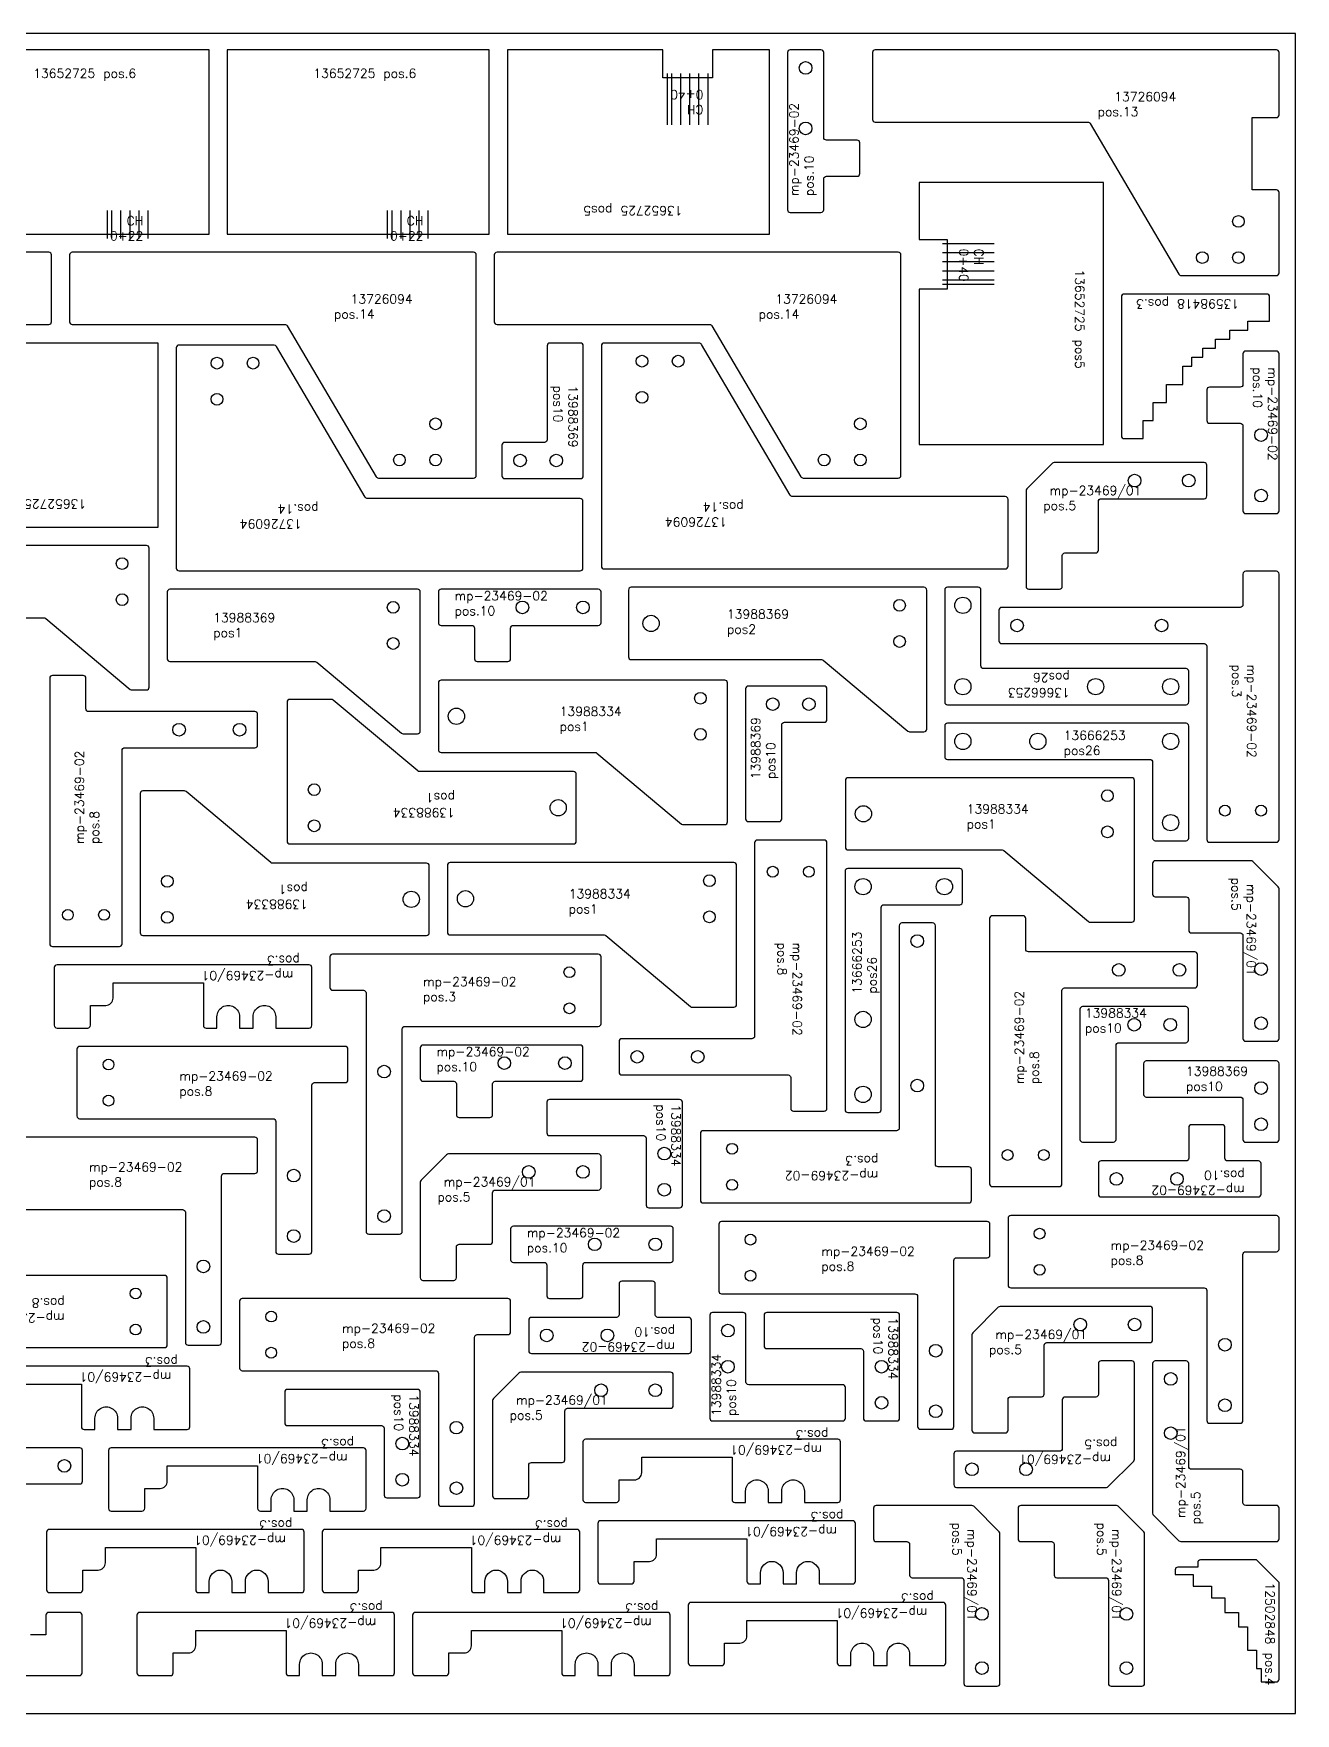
# Model space of a CAD drawing. Header units: millimetres. Extents: x 0 to 2400, y -105 to 1860.
# Drawn here: x 1004 to 2400, y 0 to 1860 of the extents above; entities that cross this region are included whole.
import ezdxf

# ---------------------------------------------------------------- set-up
doc = ezdxf.new("R2010")
doc.units = ezdxf.units.MM
for name, color, linetype in [('12502848', 7, 'Continuous'), ('13598418', 7, 'Continuous'), ('13666253v0', 7, 'Continuous'), ('13726094v0', 7, 'Continuous'), ('13988334v0', 7, 'Continuous'), ('13988369v0', 7, 'Continuous'), ('Chanfro', 7, 'Continuous'), ('MP-23469-01', 7, 'Continuous'), ('MP-23469-02', 7, 'Continuous'), ('sheet', 24, 'Continuous'), ('Texto', 7, 'Continuous')]:
    doc.layers.add(name, color=color, linetype=linetype)
doc.styles.get("Standard").update_dxf_attribs({"font": 'txt.shx'})

msp = doc.modelspace()

# ---------------------------------------------------------------- linework, layer by layer
at = {"color": 7}
for points in [[(1198, 1638), (1198, 1842), (908, 1842), (908, 1638)], [(1508, 1638), (1508, 1842), (1218, 1842), (1218, 1638)], [(1528, 1638), (1818, 1638), (1818, 1842), (1755, 1842), (1755, 1811), (1700, 1811), (1700, 1842), (1528, 1842)], [(2187.5, 1405.1), (2187.5, 1695.1), (1983.5, 1695.1), (1983.5, 1632.1), (2014.5, 1632.1), (2014.5, 1577.1), (1983.5, 1577.1), (1983.5, 1405.1)], [(1141.6, 1313.3), (1141.6, 1517.3), (969.6, 1517.3), (969.6, 1486.3), (914.6, 1486.3), (914.6, 1517.3), (851.6, 1517.3), (851.6, 1313.3)]]:
    msp.add_lwpolyline(points, close=True, dxfattribs=at)
for centre in [(1582, 1387.3), (1821.6, 1117.5), (2362, 692.4)]:
    msp.add_circle(centre, 7, dxfattribs=at)
at = {"layer": '12502848', "color": 7}
msp.add_lwpolyline([(2292, 161.9), (2270, 161.9, 0.414214), (2267, 158.9), (2267, 153.9), (2287, 153.9), (2287, 140.9), (2307, 140.9), (2307, 127.9), (2322, 127.9), (2322, 111.9), (2337, 111.9), (2337, 95.9), (2347, 95.9), (2347, 69.9), (2357, 69.9), (2357, 49.9), (2362, 49.9), (2362, 34.9), (2379, 34.9, 0.414214), (2382, 37.9), (2382, 144.9), (2357, 169.9), (2295, 169.9, 0.414214), (2292, 166.9)], format="xyb", close=True, dxfattribs=at)
at = {"layer": '13598418', "color": 7}
msp.add_lwpolyline([(2371.5, 1568.6, 0.414214), (2368.5, 1571.6), (2210.5, 1571.6, 0.414214), (2207.5, 1568.6), (2207.5, 1414.6, 0.414214), (2210.5, 1411.6), (2231.5, 1411.6), (2231.5, 1431.6), (2242.5, 1431.6), (2242.5, 1451.6), (2257.5, 1451.6), (2257.5, 1471.6), (2275.5, 1471.6), (2275.5, 1491.6), (2285.5, 1491.6), (2285.5, 1501.6), (2297.5, 1501.6), (2297.5, 1511.6), (2311.5, 1511.6), (2311.5, 1521.6), (2327.5, 1521.6), (2327.5, 1531.6), (2347.5, 1531.6), (2347.5, 1541.6), (2371.5, 1541.6)], format="xyb", close=True, dxfattribs=at)
at = {"layer": '13666253v0', "color": 7}
for points in [[(2055, 1156.9, -0.414214), (2052, 1159.9), (2052, 1243.9, 0.414214), (2049, 1246.9), (2015, 1246.9, 0.414214), (2012, 1243.9), (2012, 1119.9, 0.414214), (2015, 1116.9), (2279, 1116.9, 0.414214), (2282, 1119.9), (2282, 1153.9, 0.414214), (2279, 1156.9)], [(2239, 1056.3, -0.414214), (2242, 1053.3), (2242, 969.3, 0.414214), (2245, 966.3), (2279, 966.3, 0.414214), (2282, 969.3), (2282, 1093.3, 0.414214), (2279, 1096.3), (2015, 1096.3, 0.414214), (2012, 1093.3), (2012, 1059.3, 0.414214), (2015, 1056.3)], [(1941.6, 892.4, -0.414214), (1944.6, 895.4), (2028.6, 895.4, 0.414214), (2031.6, 898.4), (2031.6, 932.4, 0.414214), (2028.6, 935.4), (1904.6, 935.4, 0.414214), (1901.6, 932.4), (1901.6, 668.4, 0.414214), (1904.6, 665.4), (1938.6, 665.4, 0.414214), (1941.6, 668.4)]]:
    msp.add_lwpolyline(points, format="xyb", close=True, dxfattribs=at)
for centre in [(2032, 1226.9), (2032, 1136.9), (2179, 1136.9), (2262, 1136.9), (2032, 1076.3), (2115, 1076.3), (2262, 1076.3), (2262, 986.3), (1921.6, 915.4), (2011.6, 915.4), (1921.6, 768.4), (1921.6, 685.4)]:
    msp.add_circle(centre, 9, dxfattribs=at)
at = {"layer": '13726094v0', "color": 7}
for points in [[(2170.3, 1762, -0.265773), (2172.9, 1760.5), (2271.1, 1593.5, 0.265773), (2273.7, 1592), (2379, 1592, 0.414214), (2382, 1595), (2382, 1684, 0.414214), (2379, 1687), (2352, 1687), (2352, 1767), (2379, 1767, 0.414214), (2382, 1770), (2382, 1839, 0.414214), (2379, 1842), (1935, 1842, 0.414214), (1932, 1839), (1932, 1765, 0.414214), (1935, 1762)], [(118, 1370.9, 0.414214), (121, 1367.9), (429.4, 1367.9, 0.215186), (431.7, 1368.9), (579.9, 1536.9, -0.215186), (582.1, 1537.9), (1020.5, 1537.9, 0.414214), (1023.5, 1540.9), (1023.5, 1614.9, 0.414214), (1020.5, 1617.9), (519.4, 1617.9, 0.215186), (517.1, 1616.9), (368.9, 1448.9, -0.215186), (366.6, 1447.9), (121, 1447.9, 0.414214), (118, 1444.9)], [(1281.8, 1537.9, -0.265773), (1284.4, 1536.4), (1382.6, 1369.4, 0.265773), (1385.2, 1367.9), (1490.5, 1367.9, 0.414214), (1493.5, 1370.9), (1493.5, 1614.9, 0.414214), (1490.5, 1617.9), (1046.5, 1617.9, 0.414214), (1043.5, 1614.9), (1043.5, 1540.9, 0.414214), (1046.5, 1537.9)], [(1751.8, 1537.9, -0.265773), (1754.4, 1536.4), (1852.6, 1369.4, 0.265773), (1855.2, 1367.9), (1960.5, 1367.9, 0.414214), (1963.5, 1370.9), (1963.5, 1614.9, 0.414214), (1960.5, 1617.9), (1516.5, 1617.9, 0.414214), (1513.5, 1614.9), (1513.5, 1540.9, 0.414214), (1516.5, 1537.9)], [(1373.3, 1345.1, -0.265773), (1370.7, 1346.6), (1272.4, 1513.6, 0.265773), (1269.9, 1515.1), (1164.6, 1515.1, 0.414214), (1161.6, 1512.1), (1161.6, 1268.1, 0.414214), (1164.6, 1265.1), (1608.6, 1265.1, 0.414214), (1611.6, 1268.1), (1611.6, 1342.1, 0.414214), (1608.6, 1345.1)], [(1843.7, 1347.3, -0.265773), (1841.1, 1348.8), (1742.9, 1515.8, 0.265773), (1740.3, 1517.3), (1635, 1517.3, 0.414214), (1632, 1514.3), (1632, 1270.3, 0.414214), (1635, 1267.3), (2079, 1267.3, 0.414214), (2082, 1270.3), (2082, 1344.3, 0.414214), (2079, 1347.3)]]:
    msp.add_lwpolyline(points, format="xyb", close=True, dxfattribs=at)
for centre in [(2337, 1652), (2297, 1612), (2337, 1612), (1206.6, 1495.1), (1246.6, 1495.1), (1677, 1497.3), (1717, 1497.3), (1206.6, 1455.1), (1677, 1457.3), (1448.5, 1427.9), (1918.5, 1427.9), (1408.5, 1387.9), (1448.5, 1387.9), (1878.5, 1387.9), (1918.5, 1387.9)]:
    msp.add_circle(centre, 6.5, dxfattribs=at)
at = {"layer": '13988334v0', "color": 7}
for points in [[(1625.1, 1064.1, -0.176327), (1627.1, 1063.4), (1720.7, 984.8, 0.176327), (1722.7, 984.1), (1768.6, 984.1, 0.414214), (1771.6, 987.1), (1771.6, 1141.1, 0.414214), (1768.6, 1144.1), (1454.6, 1144.1, 0.414214), (1451.6, 1141.1), (1451.6, 1067.1, 0.414214), (1454.6, 1064.1)], [(1430.7, 1042.8, -0.176327), (1428.7, 1043.5), (1335.1, 1122.1, 0.176327), (1333.1, 1122.8), (1287.2, 1122.8, 0.414214), (1284.2, 1119.8), (1284.2, 965.8, 0.414214), (1287.2, 962.8), (1601.2, 962.8, 0.414214), (1604.2, 965.8), (1604.2, 1039.8, 0.414214), (1601.2, 1042.8)], [(2075.6, 956.1, -0.176327), (2077.5, 955.4), (2171.2, 876.8, 0.176327), (2173.1, 876.1), (2219, 876.1, 0.414214), (2222, 879.1), (2222, 1033.1, 0.414214), (2219, 1036.1), (1905, 1036.1, 0.414214), (1902, 1033.1), (1902, 959.1, 0.414214), (1905, 956.1)], [(1268, 941.4, -0.176327), (1266.1, 942.1), (1172.4, 1020.7, 0.176327), (1170.5, 1021.4), (1124.6, 1021.4, 0.414214), (1121.6, 1018.4), (1121.6, 864.4, 0.414214), (1124.6, 861.4), (1438.6, 861.4, 0.414214), (1441.6, 864.4), (1441.6, 938.4, 0.414214), (1438.6, 941.4)], [(1635.1, 862, -0.176327), (1637.1, 861.3), (1730.7, 782.7, 0.176327), (1732.7, 782), (1778.6, 782, 0.414214), (1781.6, 785), (1781.6, 939, 0.414214), (1778.6, 942), (1464.6, 942, 0.414214), (1461.6, 939), (1461.6, 865, 0.414214), (1464.6, 862)], [(2161.6, 779.6), (2161.6, 635.6, 0.414214), (2164.6, 632.6), (2198.6, 632.6, 0.414214), (2201.6, 635.6), (2201.6, 739.6, -0.414214), (2204.6, 742.6), (2278.6, 742.6, 0.414214), (2281.6, 745.6), (2281.6, 779.6, 0.414214), (2278.6, 782.6), (2164.6, 782.6, 0.414214)], [(1718.6, 679.8), (1574.6, 679.8, 0.414214), (1571.6, 676.8), (1571.6, 642.8, 0.414214), (1574.6, 639.8), (1678.6, 639.8, -0.414214), (1681.6, 636.8), (1681.6, 562.8, 0.414214), (1684.6, 559.8), (1718.6, 559.8, 0.414214), (1721.6, 562.8), (1721.6, 676.8, 0.414214)], [(1755, 323.9), (1899, 323.9, 0.414214), (1902, 326.9), (1902, 360.9, 0.414214), (1899, 363.9), (1795, 363.9, -0.414214), (1792, 366.9), (1792, 440.9, 0.414214), (1789, 443.9), (1755, 443.9, 0.414214), (1752, 440.9), (1752, 326.9, 0.414214)], [(1959, 443.9), (1815, 443.9, 0.414214), (1812, 440.9), (1812, 406.9, 0.414214), (1815, 403.9), (1919, 403.9, -0.414214), (1922, 400.9), (1922, 326.9, 0.414214), (1925, 323.9), (1959, 323.9, 0.414214), (1962, 326.9), (1962, 440.9, 0.414214)], [(1428.6, 358.7), (1284.6, 358.7, 0.414214), (1281.6, 355.7), (1281.6, 321.7, 0.414214), (1284.6, 318.7), (1388.6, 318.7, -0.414214), (1391.6, 315.7), (1391.6, 241.7, 0.414214), (1394.6, 238.7), (1428.6, 238.7, 0.414214), (1431.6, 241.7), (1431.6, 355.7, 0.414214)]]:
    msp.add_lwpolyline(points, format="xyb", close=True, dxfattribs=at)
for centre, radius in [((1741.6, 1124.1), 6.5), ((1471.6, 1104.1), 9), ((1741.6, 1084.1), 6.5), ((1314.2, 1022.8), 6.5), ((1584.2, 1002.8), 9), ((1922, 996.1), 9), ((2192, 1016.1), 6.5), ((1314.2, 982.8), 6.5), ((2192, 976.1), 6.5), ((1151.6, 921.4), 6.5), ((1751.6, 922), 6.5), ((1421.6, 901.4), 9), ((1481.6, 902), 9), ((1151.6, 881.4), 6.5), ((1751.6, 882), 6.5), ((2221.6, 762.6), 7), ((2261.6, 762.6), 7), ((1701.6, 619.8), 7), ((1701.6, 579.8), 7), ((1772, 423.9), 7), ((1772, 383.9), 7), ((1942, 383.9), 7), ((1942, 343.9), 7), ((1411.6, 298.7), 7), ((1411.6, 258.7), 7)]:
    msp.add_circle(centre, radius, dxfattribs=at)
at = {"layer": '13988369v0', "color": 7}
for points in [[(1572, 1514.3), (1572, 1410.3, -0.414214), (1569, 1407.3), (1525, 1407.3, 0.414214), (1522, 1404.3), (1522, 1370.3, 0.414214), (1525, 1367.3), (1609, 1367.3, 0.414214), (1612, 1370.3), (1612, 1514.3, 0.414214), (1609, 1517.3), (1575, 1517.3, 0.414214)], [(1131.6, 1290.2, 0.414214), (1128.6, 1293.2), (854.6, 1293.2, 0.414214), (851.6, 1290.2), (851.6, 1216.2, 0.414214), (854.6, 1213.2), (1015.1, 1213.2, -0.176327), (1017.1, 1212.5), (1110.7, 1133.9, 0.176327), (1112.7, 1133.2), (1128.6, 1133.2, 0.414214), (1131.6, 1136.2)], [(1875.6, 1166.9, -0.176327), (1877.5, 1166.2), (1971.2, 1087.6, 0.176327), (1973.1, 1086.9), (1989, 1086.9, 0.414214), (1992, 1089.9), (1992, 1243.9, 0.414214), (1989, 1246.9), (1665, 1246.9, 0.414214), (1662, 1243.9), (1662, 1169.9, 0.414214), (1665, 1166.9)], [(1431.6, 1241.7, 0.414214), (1428.6, 1244.7), (1154.6, 1244.7, 0.414214), (1151.6, 1241.7), (1151.6, 1167.7, 0.414214), (1154.6, 1164.7), (1315.1, 1164.7, -0.176327), (1317.1, 1164), (1410.7, 1085.4, 0.176327), (1412.7, 1084.7), (1428.6, 1084.7, 0.414214), (1431.6, 1087.7)], [(1831.6, 990.5), (1831.6, 1094.5, -0.414214), (1834.6, 1097.5), (1878.6, 1097.5, 0.414214), (1881.6, 1100.5), (1881.6, 1134.5, 0.414214), (1878.6, 1137.5), (1794.6, 1137.5, 0.414214), (1791.6, 1134.5), (1791.6, 990.5, 0.414214), (1794.6, 987.5), (1828.6, 987.5, 0.414214)], [(2235, 682.4), (2339, 682.4, -0.414214), (2342, 679.4), (2342, 635.4, 0.414214), (2345, 632.4), (2379, 632.4, 0.414214), (2382, 635.4), (2382, 719.4, 0.414214), (2379, 722.4), (2235, 722.4, 0.414214), (2232, 719.4), (2232, 685.4, 0.414214)]]:
    msp.add_lwpolyline(points, format="xyb", close=True, dxfattribs=at)
for centre, radius in [((1542, 1387.3), 7), ((1101.6, 1273.2), 6.5), ((1101.6, 1233.2), 6.5), ((1401.6, 1224.7), 6.5), ((1962, 1226.9), 6.5), ((1687, 1206.9), 9), ((1401.6, 1184.7), 6.5), ((1962, 1186.9), 6.5), ((1861.6, 1117.5), 7), ((2362, 652.4), 7)]:
    msp.add_circle(centre, radius, dxfattribs=at)
at = {"layer": 'Chanfro', "color": 7}
for p, q in [((1705, 1759), (1705, 1816)), ((1710, 1759), (1710, 1816)), ((1720, 1759), (1720, 1816)), ((1730, 1759), (1730, 1816)), ((1740, 1759), (1740, 1816)), ((1750, 1759), (1750, 1816)), ((1085, 1664), (1085, 1633)), ((1090, 1664), (1090, 1633)), ((1100, 1664), (1100, 1633)), ((1110, 1664), (1110, 1633)), ((1120, 1664), (1120, 1633)), ((1130, 1664), (1130, 1633)), ((1395, 1664), (1395, 1633)), ((1400, 1664), (1400, 1633)), ((1410, 1664), (1410, 1633)), ((1420, 1664), (1420, 1633)), ((1430, 1664), (1430, 1633)), ((1440, 1664), (1440, 1633)), ((2066.5, 1627.1), (2009.5, 1627.1)), ((2066.5, 1617.1), (2009.5, 1617.1)), ((2066.5, 1607.1), (2009.5, 1607.1)), ((2066.5, 1597.1), (2009.5, 1597.1)), ((2066.5, 1587.1), (2009.5, 1587.1)), ((2066.5, 1582.1), (2009.5, 1582.1))]:
    msp.add_line(p, q, dxfattribs=at)
at = {"layer": 'MP-23469-01', "color": 7}
for points in [[(2182, 1342, -0.414214), (2185, 1345), (2299, 1345, 0.414214), (2302, 1348), (2302, 1382, 0.414214), (2299, 1385), (2133.2, 1385, 0.198912), (2131.1, 1384.2), (2102.9, 1355.9, 0.198912), (2102, 1353.8), (2102, 1248, 0.414214), (2105, 1245), (2139, 1245, 0.414214), (2142, 1248), (2142, 1282, -0.414214), (2145, 1285), (2179, 1285, 0.414214), (2182, 1288)], [(2339, 864.2, -0.414214), (2342, 861.2), (2342, 747.2, 0.414214), (2345, 744.2), (2379, 744.2, 0.414214), (2382, 747.2), (2382, 913, 0.198912), (2381.1, 915.1), (2352.9, 943.4, 0.198912), (2350.8, 944.2), (2245, 944.2, 0.414214), (2242, 941.2), (2242, 907.2, 0.414214), (2245, 904.2), (2279, 904.2, -0.414214), (2282, 901.2), (2282, 867.2, 0.414214), (2285, 864.2)], [(1091.6, 808.9), (1191.6, 808.9), (1191.6, 761.9, 0.414214), (1194.6, 758.9), (1206.6, 758.9), (1206.6, 771.4, -1.000025), (1231.6, 771.4), (1231.6, 758.9), (1246.6, 758.9), (1246.6, 771.4, -1.000025), (1271.6, 771.4), (1271.6, 758.9), (1308.6, 758.9, 0.414214), (1311.6, 761.9), (1311.6, 825.9, 0.414214), (1308.6, 828.9), (1029.6, 828.9, 0.414214), (1026.6, 825.9), (1026.6, 761.9, 0.414214), (1029.6, 758.9), (1063.6, 758.9, 0.414214), (1066.6, 761.9), (1066.6, 783.9), (1083.6, 783.9, 0.414214), (1091.6, 791.9)], [(1511.6, 576.5, -0.414214), (1514.6, 579.5), (1628.6, 579.5, 0.414214), (1631.6, 582.5), (1631.6, 616.5, 0.414214), (1628.6, 619.5), (1462.8, 619.5, 0.198912), (1460.7, 618.6), (1432.5, 590.4, 0.198912), (1431.6, 588.3), (1431.6, 482.5, 0.414214), (1434.6, 479.5), (1468.6, 479.5, 0.414214), (1471.6, 482.5), (1471.6, 516.5, -0.414214), (1474.6, 519.5), (1508.6, 519.5, 0.414214), (1511.6, 522.5)], [(2122, 407.6, -0.414214), (2125, 410.6), (2239, 410.6, 0.414214), (2242, 413.6), (2242, 447.6, 0.414214), (2239, 450.6), (2073.2, 450.6, 0.198912), (2071.1, 449.7), (2042.9, 421.4, 0.198912), (2042, 419.3), (2042, 313.6, 0.414214), (2045, 310.6), (2079, 310.6, 0.414214), (2082, 313.6), (2082, 347.6, -0.414214), (2085, 350.6), (2119, 350.6, 0.414214), (2122, 353.6)], [(1591.6, 334.8, -0.414214), (1594.6, 337.8), (1708.6, 337.8, 0.414214), (1711.6, 340.8), (1711.6, 374.8, 0.414214), (1708.6, 377.8), (1542.8, 377.8, 0.198912), (1540.7, 376.9), (1512.5, 348.7, 0.198912), (1511.6, 346.6), (1511.6, 240.8, 0.414214), (1514.6, 237.8), (1548.6, 237.8, 0.414214), (1551.6, 240.8), (1551.6, 274.8, -0.414214), (1554.6, 277.8), (1588.6, 277.8, 0.414214), (1591.6, 280.8)], [(2142, 293.3, -0.414214), (2139, 290.3), (2025, 290.3, 0.414214), (2022, 287.3), (2022, 253.3, 0.414214), (2025, 250.3), (2190.8, 250.3, 0.198912), (2192.9, 251.2), (2221.1, 279.4, 0.198912), (2222, 281.6), (2222, 387.3, 0.414214), (2219, 390.3), (2185, 390.3, 0.414214), (2182, 387.3), (2182, 353.3, -0.414214), (2179, 350.3), (2145, 350.3, 0.414214), (2142, 347.3)], [(2285, 270.3, -0.414214), (2282, 273.3), (2282, 387.3, 0.414214), (2279, 390.3), (2245, 390.3, 0.414214), (2242, 387.3), (2242, 221.6, 0.198912), (2242.9, 219.4), (2271.1, 191.2, 0.198912), (2273.2, 190.3), (2379, 190.3, 0.414214), (2382, 193.3), (2382, 227.3, 0.414214), (2379, 230.3), (2345, 230.3, -0.414214), (2342, 233.3), (2342, 267.3, 0.414214), (2339, 270.3)], [(1676.6, 283.6), (1776.6, 283.6), (1776.6, 236.6, 0.414214), (1779.6, 233.6), (1791.6, 233.6), (1791.6, 246.1, -1.000011), (1816.6, 246.1), (1816.6, 233.6), (1831.6, 233.6), (1831.6, 246.1, -1.000011), (1856.6, 246.1), (1856.6, 233.6), (1893.6, 233.6, 0.414214), (1896.6, 236.6), (1896.6, 300.6, 0.414214), (1893.6, 303.6), (1614.6, 303.6, 0.414214), (1611.6, 300.6), (1611.6, 236.6, 0.414214), (1614.6, 233.6), (1648.6, 233.6, 0.414214), (1651.6, 236.6), (1651.6, 258.6), (1668.6, 258.6, 0.414214), (1676.6, 266.6)], [(937.8, 251.1, -0.414214), (940.8, 254.1), (1054.8, 254.1, 0.414214), (1057.8, 257.1), (1057.8, 291.1, 0.414214), (1054.8, 294.1), (889, 294.1, 0.198912), (886.9, 293.2), (858.6, 264.9, 0.198912), (857.8, 262.8), (857.8, 157.1, 0.414214), (860.8, 154.1), (894.8, 154.1, 0.414214), (897.8, 157.1), (897.8, 191.1, -0.414214), (900.8, 194.1), (934.8, 194.1, 0.414214), (937.8, 197.1)], [(1151.6, 274.1), (1251.6, 274.1), (1251.6, 227.1, 0.414214), (1254.6, 224.1), (1266.6, 224.1), (1266.6, 236.6, -1.00003), (1291.6, 236.6), (1291.6, 224.1), (1306.6, 224.1), (1306.6, 236.6, -1.00003), (1331.6, 236.6), (1331.6, 224.1), (1368.6, 224.1, 0.414214), (1371.6, 227.1), (1371.6, 291.1, 0.414214), (1368.6, 294.1), (1089.6, 294.1, 0.414214), (1086.6, 291.1), (1086.6, 227.1, 0.414214), (1089.6, 224.1), (1123.6, 224.1, 0.414214), (1126.6, 227.1), (1126.6, 249.1), (1143.6, 249.1, 0.414214), (1151.6, 257.1)], [(2030.1, 150.2, -0.414214), (2033.1, 147.2), (2033.1, 33.2, 0.414214), (2036.1, 30.2), (2070.1, 30.2, 0.414214), (2073.1, 33.2), (2073.1, 198.9, 0.198912), (2072.3, 201), (2044, 229.3, 0.198912), (2041.9, 230.2), (1936.1, 230.2, 0.414214), (1933.1, 227.2), (1933.1, 193.2, 0.414214), (1936.1, 190.2), (1970.1, 190.2, -0.414214), (1973.1, 187.2), (1973.1, 153.2, 0.414214), (1976.1, 150.2)], [(2190.1, 150.2, -0.414214), (2193.1, 147.2), (2193.1, 33.2, 0.414214), (2196.1, 30.2), (2230.1, 30.2, 0.414214), (2233.1, 33.2), (2233.1, 198.9, 0.198912), (2232.3, 201), (2204, 229.3, 0.198912), (2201.9, 230.2), (2096.1, 230.2, 0.414214), (2093.1, 227.2), (2093.1, 193.2, 0.414214), (2096.1, 190.2), (2130.1, 190.2, -0.414214), (2133.1, 187.2), (2133.1, 153.2, 0.414214), (2136.1, 150.2)], [(1693.1, 193.3), (1793.1, 193.3), (1793.1, 146.3, 0.414214), (1796.1, 143.3), (1808.1, 143.3), (1808.1, 155.8, -0.999997), (1833.1, 155.8), (1833.1, 143.3), (1848.1, 143.3), (1848.1, 155.8, -0.999997), (1873.1, 155.8), (1873.1, 143.3), (1910.1, 143.3, 0.414214), (1913.1, 146.3), (1913.1, 210.3, 0.414214), (1910.1, 213.3), (1631.1, 213.3, 0.414214), (1628.1, 210.3), (1628.1, 146.3, 0.414214), (1631.1, 143.3), (1665.1, 143.3, 0.414214), (1668.1, 146.3), (1668.1, 168.3), (1685.1, 168.3, 0.414214), (1693.1, 176.3)], [(1083.1, 183.7), (1183.1, 183.7), (1183.1, 136.7, 0.414214), (1186.1, 133.7), (1198.1, 133.7), (1198.1, 146.2, -0.999981), (1223.1, 146.2), (1223.1, 133.7), (1238.1, 133.7), (1238.1, 146.2, -0.999979), (1263.1, 146.2), (1263.1, 133.7), (1300.1, 133.7, 0.414214), (1303.1, 136.7), (1303.1, 200.7, 0.414214), (1300.1, 203.7), (1021.1, 203.7, 0.414214), (1018.1, 200.7), (1018.1, 136.7, 0.414214), (1021.1, 133.7), (1055.1, 133.7, 0.414214), (1058.1, 136.7), (1058.1, 158.7), (1075.1, 158.7, 0.414214), (1083.1, 166.7)], [(1388.1, 183.7), (1488.1, 183.7), (1488.1, 136.7, 0.414214), (1491.1, 133.7), (1503.1, 133.7), (1503.1, 146.2, -0.999991), (1528.1, 146.2), (1528.1, 133.7), (1543.1, 133.7), (1543.1, 146.2, -0.999987), (1568.1, 146.2), (1568.1, 133.7), (1605.1, 133.7, 0.414214), (1608.1, 136.7), (1608.1, 200.7, 0.414214), (1605.1, 203.7), (1326.1, 203.7, 0.414214), (1323.1, 200.7), (1323.1, 136.7, 0.414214), (1326.1, 133.7), (1360.1, 133.7, 0.414214), (1363.1, 136.7), (1363.1, 158.7), (1380.1, 158.7, 0.414214), (1388.1, 166.7)], [(1183.1, 91.9), (1283.1, 91.9), (1283.1, 44.9, 0.414214), (1286.1, 41.9), (1298.1, 41.9), (1298.1, 54.4, -1.000023), (1323.1, 54.4), (1323.1, 41.9), (1338.1, 41.9), (1338.1, 54.4, -1.000023), (1363.1, 54.4), (1363.1, 41.9), (1400.1, 41.9, 0.414214), (1403.1, 44.9), (1403.1, 108.9, 0.414214), (1400.1, 111.9), (1121.1, 111.9, 0.414214), (1118.1, 108.9), (1118.1, 44.9, 0.414214), (1121.1, 41.9), (1155.1, 41.9, 0.414214), (1158.1, 44.9), (1158.1, 66.9), (1175.1, 66.9, 0.414214), (1183.1, 74.9)], [(1488.1, 91.9), (1588.1, 91.9), (1588.1, 44.9, 0.414214), (1591.1, 41.9), (1603.1, 41.9), (1603.1, 54.4, -1.000013), (1628.1, 54.4), (1628.1, 41.9), (1643.1, 41.9), (1643.1, 54.4, -1.000009), (1668.1, 54.4), (1668.1, 41.9), (1705.1, 41.9, 0.414214), (1708.1, 44.9), (1708.1, 108.9, 0.414214), (1705.1, 111.9), (1426.1, 111.9, 0.414214), (1423.1, 108.9), (1423.1, 44.9, 0.414214), (1426.1, 41.9), (1460.1, 41.9, 0.414214), (1463.1, 44.9), (1463.1, 66.9), (1480.1, 66.9, 0.414214), (1488.1, 74.9)], [(1793.1, 102.9), (1893.1, 102.9), (1893.1, 55.9, 0.414214), (1896.1, 52.9), (1908.1, 52.9), (1908.1, 65.4, -1.00002), (1933.1, 65.4), (1933.1, 52.9), (1948.1, 52.9), (1948.1, 65.4, -1.00002), (1973.1, 65.4), (1973.1, 52.9), (2010.1, 52.9, 0.414214), (2013.1, 55.9), (2013.1, 119.9, 0.414214), (2010.1, 122.9), (1731.1, 122.9, 0.414214), (1728.1, 119.9), (1728.1, 55.9, 0.414214), (1731.1, 52.9), (1765.1, 52.9, 0.414214), (1768.1, 55.9), (1768.1, 77.9), (1785.1, 77.9, 0.414214), (1793.1, 85.9)]]:
    msp.add_lwpolyline(points, format="xyb", close=True, dxfattribs=at)
for points in [[(956.6, 364.4), (1056.6, 364.4), (1056.6, 317.4, 0.414214), (1059.6, 314.4), (1071.6, 314.4), (1071.6, 326.9, -1.00003), (1096.6, 326.9), (1096.6, 314.4), (1111.6, 314.4), (1111.6, 326.9, -1.00003), (1136.6, 326.9), (1136.6, 314.4), (1173.6, 314.4, 0.414214), (1176.6, 317.4), (1176.6, 381.4, 0.414214), (1173.6, 384.4), (894.6, 384.4, 0.414214)], [(775.3, 41.9), (1054.3, 41.9, 0.414214), (1057.3, 44.9), (1057.3, 108.9, 0.414214), (1054.3, 111.9), (1020.3, 111.9, 0.414214), (1017.3, 108.9), (1017.3, 86.9), (1000.3, 86.9, 0.414214)]]:
    msp.add_lwpolyline(points, format="xyb", dxfattribs=at)
for centre in [(2222, 1365), (2282, 1365), (2362, 824.2), (2362, 764.2), (1551.6, 599.5), (1611.6, 599.5), (2162, 430.6), (2222, 430.6), (2262, 370.3), (1631.6, 357.8), (1691.6, 357.8), (2262, 310.3), (1037.8, 274.1), (2042, 270.3), (2102, 270.3), (2053.1, 110.2), (2213.1, 110.2), (2053.1, 50.2), (2213.1, 50.2)]:
    msp.add_circle(centre, 7, dxfattribs=at)
at = {"layer": 'MP-23469-02', "color": 7}
for points in [[(1878, 1839, 0.414214), (1875, 1842), (1841, 1842, 0.414214), (1838, 1839), (1838, 1665, 0.414214), (1841, 1662), (1875, 1662, 0.414214), (1878, 1665), (1878, 1699, -0.414214), (1881, 1702), (1915, 1702, 0.414214), (1918, 1705), (1918, 1739, 0.414214), (1915, 1742), (1881, 1742, -0.414214), (1878, 1745)], [(2342, 1331.5, 0.414214), (2345, 1328.5), (2379, 1328.5, 0.414214), (2382, 1331.5), (2382, 1505.5, 0.414214), (2379, 1508.5), (2345, 1508.5, 0.414214), (2342, 1505.5), (2342, 1471.5, -0.414214), (2339, 1468.5), (2305, 1468.5, 0.414214), (2302, 1465.5), (2302, 1431.5, 0.414214), (2305, 1428.5), (2339, 1428.5, -0.414214), (2342, 1425.5)], [(2302, 1181.6), (2302, 967.6, 0.414214), (2305, 964.6), (2379, 964.6, 0.414214), (2382, 967.6), (2382, 1261.6, 0.414214), (2379, 1264.6), (2345, 1264.6, 0.414214), (2342, 1261.6), (2342, 1227.6, -0.414214), (2339, 1224.6), (2075, 1224.6, 0.414214), (2072, 1221.6), (2072, 1187.6, 0.414214), (2075, 1184.6), (2299, 1184.6, -0.414214)], [(1628.6, 1204.7, 0.414214), (1631.6, 1207.7), (1631.6, 1241.7, 0.414214), (1628.6, 1244.7), (1454.6, 1244.7, 0.414214), (1451.6, 1241.7), (1451.6, 1207.7, 0.414214), (1454.6, 1204.7), (1488.6, 1204.7, -0.414214), (1491.6, 1201.7), (1491.6, 1167.7, 0.414214), (1494.6, 1164.7), (1528.6, 1164.7, 0.414214), (1531.6, 1167.7), (1531.6, 1201.7, -0.414214), (1534.6, 1204.7)], [(1061.6, 1146.2, 0.414214), (1058.6, 1149.2), (1024.6, 1149.2, 0.414214), (1021.6, 1146.2), (1021.6, 852.2, 0.414214), (1024.6, 849.2), (1098.6, 849.2, 0.414214), (1101.6, 852.2), (1101.6, 1066.2, -0.414214), (1104.6, 1069.2), (1248.6, 1069.2, 0.414214), (1251.6, 1072.2), (1251.6, 1106.2, 0.414214), (1248.6, 1109.2), (1064.6, 1109.2, -0.414214), (1061.6, 1112.2)], [(1841.6, 670, 0.414214), (1844.6, 667), (1878.6, 667, 0.414214), (1881.6, 670), (1881.6, 964, 0.414214), (1878.6, 967), (1804.6, 967, 0.414214), (1801.6, 964), (1801.6, 750, -0.414214), (1798.6, 747), (1654.6, 747, 0.414214), (1651.6, 744), (1651.6, 710, 0.414214), (1654.6, 707), (1838.6, 707, -0.414214), (1841.6, 704)], [(1958.6, 645.2), (1744.6, 645.2, 0.414214), (1741.6, 642.2), (1741.6, 568.2, 0.414214), (1744.6, 565.2), (2038.6, 565.2, 0.414214), (2041.6, 568.2), (2041.6, 602.2, 0.414214), (2038.6, 605.2), (2004.6, 605.2, -0.414214), (2001.6, 608.2), (2001.6, 872.2, 0.414214), (1998.6, 875.2), (1964.6, 875.2, 0.414214), (1961.6, 872.2), (1961.6, 648.2, -0.414214)], [(2101.6, 880.3, 0.414214), (2098.6, 883.3), (2064.6, 883.3, 0.414214), (2061.6, 880.3), (2061.6, 586.3, 0.414214), (2064.6, 583.3), (2138.6, 583.3, 0.414214), (2141.6, 586.3), (2141.6, 800.3, -0.414214), (2144.6, 803.3), (2288.6, 803.3, 0.414214), (2291.6, 806.3), (2291.6, 840.3, 0.414214), (2288.6, 843.3), (2104.6, 843.3, -0.414214), (2101.6, 846.3)], [(1414.6, 760.7), (1628.6, 760.7, 0.414214), (1631.6, 763.7), (1631.6, 837.7, 0.414214), (1628.6, 840.7), (1334.6, 840.7, 0.414214), (1331.6, 837.7), (1331.6, 803.7, 0.414214), (1334.6, 800.7), (1368.6, 800.7, -0.414214), (1371.6, 797.7), (1371.6, 533.7, 0.414214), (1374.6, 530.7), (1408.6, 530.7, 0.414214), (1411.6, 533.7), (1411.6, 757.7, -0.414214)], [(1348.6, 698.5, 0.414214), (1351.6, 701.5), (1351.6, 735.5, 0.414214), (1348.6, 738.5), (1054.6, 738.5, 0.414214), (1051.6, 735.5), (1051.6, 661.5, 0.414214), (1054.6, 658.5), (1268.6, 658.5, -0.414214), (1271.6, 655.5), (1271.6, 511.5, 0.414214), (1274.6, 508.5), (1308.6, 508.5, 0.414214), (1311.6, 511.5), (1311.6, 695.5, -0.414214), (1314.6, 698.5)], [(1608.6, 700, 0.414214), (1611.6, 703), (1611.6, 737, 0.414214), (1608.6, 740), (1434.6, 740, 0.414214), (1431.6, 737), (1431.6, 703, 0.414214), (1434.6, 700), (1468.6, 700, -0.414214), (1471.6, 697), (1471.6, 663, 0.414214), (1474.6, 660), (1508.6, 660, 0.414214), (1511.6, 663), (1511.6, 697, -0.414214), (1514.6, 700)], [(2185, 611.8, 0.414214), (2182, 608.8), (2182, 574.8, 0.414214), (2185, 571.8), (2359, 571.8, 0.414214), (2362, 574.8), (2362, 608.8, 0.414214), (2359, 611.8), (2325, 611.8, -0.414214), (2322, 614.8), (2322, 648.8, 0.414214), (2319, 651.8), (2285, 651.8, 0.414214), (2282, 648.8), (2282, 614.8, -0.414214), (2279, 611.8)], [(854.6, 445, 0.414214), (851.6, 442), (851.6, 408, 0.414214), (854.6, 405), (1148.6, 405, 0.414214), (1151.6, 408), (1151.6, 482, 0.414214), (1148.6, 485), (934.6, 485, -0.414214), (931.6, 488), (931.6, 632, 0.414214), (928.6, 635), (894.6, 635, 0.414214), (891.6, 632), (891.6, 448, -0.414214), (888.6, 445)], [(1248.6, 597.9, 0.414214), (1251.6, 600.9), (1251.6, 634.9, 0.414214), (1248.6, 637.9), (954.6, 637.9, 0.414214), (951.6, 634.9), (951.6, 560.9, 0.414214), (954.6, 557.9), (1168.6, 557.9, -0.414214), (1171.6, 554.9), (1171.6, 410.9, 0.414214), (1174.6, 407.9), (1208.6, 407.9, 0.414214), (1211.6, 410.9), (1211.6, 594.9, -0.414214), (1214.6, 597.9)], [(1708.6, 499.4, 0.414214), (1711.6, 502.4), (1711.6, 536.4, 0.414214), (1708.6, 539.4), (1534.6, 539.4, 0.414214), (1531.6, 536.4), (1531.6, 502.4, 0.414214), (1534.6, 499.4), (1568.6, 499.4, -0.414214), (1571.6, 496.4), (1571.6, 462.4, 0.414214), (1574.6, 459.4), (1608.6, 459.4, 0.414214), (1611.6, 462.4), (1611.6, 496.4, -0.414214), (1614.6, 499.4)], [(2059, 504.6, 0.414214), (2062, 507.6), (2062, 541.6, 0.414214), (2059, 544.6), (1765, 544.6, 0.414214), (1762, 541.6), (1762, 467.6, 0.414214), (1765, 464.6), (1979, 464.6, -0.414214), (1982, 461.6), (1982, 317.6, 0.414214), (1985, 314.6), (2019, 314.6, 0.414214), (2022, 317.6), (2022, 501.6, -0.414214), (2025, 504.6)], [(2379, 511.2, 0.414214), (2382, 514.2), (2382, 548.2, 0.414214), (2379, 551.2), (2085, 551.2, 0.414214), (2082, 548.2), (2082, 474.2, 0.414214), (2085, 471.2), (2299, 471.2, -0.414214), (2302, 468.2), (2302, 324.2, 0.414214), (2305, 321.2), (2339, 321.2, 0.414214), (2342, 324.2), (2342, 508.2, -0.414214), (2345, 511.2)], [(1554.6, 438.5, 0.414214), (1551.6, 435.5), (1551.6, 401.5, 0.414214), (1554.6, 398.5), (1728.6, 398.5, 0.414214), (1731.6, 401.5), (1731.6, 435.5, 0.414214), (1728.6, 438.5), (1694.6, 438.5, -0.414214), (1691.6, 441.5), (1691.6, 475.5, 0.414214), (1688.6, 478.5), (1654.6, 478.5, 0.414214), (1651.6, 475.5), (1651.6, 441.5, -0.414214), (1648.6, 438.5)], [(1528.6, 419.4, 0.414214), (1531.6, 422.4), (1531.6, 456.4, 0.414214), (1528.6, 459.4), (1234.6, 459.4, 0.414214), (1231.6, 456.4), (1231.6, 382.4, 0.414214), (1234.6, 379.4), (1448.6, 379.4, -0.414214), (1451.6, 376.4), (1451.6, 232.4, 0.414214), (1454.6, 229.4), (1488.6, 229.4, 0.414214), (1491.6, 232.4), (1491.6, 416.4, -0.414214), (1494.6, 419.4)]]:
    msp.add_lwpolyline(points, format="xyb", close=True, dxfattribs=at)
for centre, radius in [((1858, 1822), 7), ((1858, 1755), 7), ((2362, 1415.5), 7), ((2362, 1348.5), 7), ((1544.6, 1224.7), 7), ((1611.6, 1224.7), 7), ((2092, 1204.6), 7), ((2252, 1204.6), 7), ((1164.6, 1089.2), 7), ((1231.6, 1089.2), 7), ((2322, 999.6), 6), ((2362, 999.6), 6), ((1821.6, 932), 6), ((1861.6, 932), 6), ((1041.6, 884.2), 6), ((1081.6, 884.2), 6), ((1981.6, 855.2), 7), ((1596.6, 820.7), 6), ((2204.6, 823.3), 7), ((2271.6, 823.3), 7), ((1596.6, 780.7), 6), ((1524.6, 720), 7), ((1591.6, 720), 7), ((1671.6, 727), 7), ((1738.6, 727), 7), ((1086.6, 718.5), 6), ((1391.6, 710.7), 7), ((1981.6, 695.2), 7), ((1086.6, 678.5), 6), ((1776.6, 625.2), 6), ((2081.6, 618.3), 6), ((2121.6, 618.3), 6), ((1291.6, 595.5), 7), ((2202, 591.8), 7), ((2269, 591.8), 7), ((1776.6, 585.2), 6), ((1391.6, 550.7), 7), ((1291.6, 528.5), 7), ((1624.6, 519.4), 7), ((1691.6, 519.4), 7), ((1797, 524.6), 6), ((2117, 531.2), 6), ((1191.6, 494.9), 7), ((1797, 484.6), 6), ((2117, 491.2), 6), ((1116.6, 465), 6), ((1116.6, 425), 6), ((1191.6, 427.9), 7), ((1266.6, 439.4), 6), ((1571.6, 418.5), 7), ((1638.6, 418.5), 7), ((2322, 408.2), 7), ((1266.6, 399.4), 6), ((2002, 401.6), 7), ((2002, 334.6), 7), ((2322, 341.2), 7), ((1471.6, 316.4), 7), ((1471.6, 249.4), 7)]:
    msp.add_circle(centre, radius, dxfattribs=at)
at = {"layer": 'sheet', "color": 7}
msp.add_lwpolyline([(0, 0), (2400, 0), (2400, 1860), (0, 1860)], close=True, dxfattribs=at)

# ---------------------------------------------------------------- texts
at = {"layer": 'Chanfro', "color": 7, "char_height": 10, "width": 32.324, "attachment_point": 1}
for insert, rotation in [((1745, 1770.8), 180), ((2054.7, 1622), 270)]:
    msp.add_mtext('{\\W1.79937; }CH \\P{\\W0.271251; }0+40', dxfattribs=dict(at, insert=insert, rotation=rotation))
at = {"layer": 'Chanfro', "color": 7, "char_height": 10, "width": 32.324, "attachment_point": 3}
for insert in [(1125, 1657.7), (1435, 1657.7)]:
    msp.add_mtext('CH 0+22', dxfattribs=dict(at, insert=insert))
at = {"layer": 'Texto', "color": 7, "char_height": 10}
for s, insert, width, attachment_point in [('13652725 pos.6', (1117.2, 1821), 122.875, 3), ('13652725 pos.6', (1427.2, 1821), 122.875, 3), ('{\\W2.066129; }13726094 pos.13', (2181.2, 1795.2), 121.864, 1), ('{\\W2.071401; }13726094 pos.14', (1336.1, 1571.1), 121.864, 1), ('{\\W2.071401; }13726094 pos.14', (1806.1, 1571.1), 121.864, 1), ('{\\W0.778794; }mp-23469/01 pos.5', (2121, 1359.1), 124.947, 1), ('mp-23469-02 pos.10', (1469.5, 1242.5), 131.894, 1), ('13988369\\Ppos1', (1202.5, 1218.3), 48.81, 1), ('13988369\\Ppos2', (1771, 1222.2), 48.81, 1), ('13988334\\Ppos1', (1585.9, 1114.5), 48.81, 1), ('13666253\\Ppos26', (2143.6, 1087.9), 2.567, 1), ('13988334\\Ppos1', (2036.3, 1006.5), 48.81, 1), ('13988334\\Ppos1', (1595.9, 912.5), 48.81, 1), ('mp-23469-02 pos.3', (1434.7, 815.3), 127.304, 1), ('13988334\\Ppos10', (2167.1, 780.5), 48.81, 1), ('mp-23469-02 pos.10', (1449.5, 737.8), 131.894, 1), ('mp-23469-02 pos.8', (1165, 710.7), 127.304, 1), ('13988369\\Ppos10', (2279, 716.1), 48.81, 1), ('mp-23469-02 pos.8', (1065, 610.1), 127.304, 1), ('{\\W0.778794; }mp-23469/01 pos.5', (1450.6, 593.6), 124.947, 1), ('mp-23469-02 pos.10', (1549.5, 537.2), 131.894, 1), ('mp-23469-02 pos.8', (2195.5, 523.4), 127.304, 1), ('mp-23469-02 pos.8', (1875.5, 516.8), 127.304, 1), ('mp-23469-02 pos.8', (1345, 431.5), 127.304, 1), ('{\\W0.778794; }mp-23469/01 pos.5', (2061, 424.6), 124.947, 1), ('{\\W0.778794; }mp-23469/01 pos.5', (1530.6, 351.9), 124.947, 1)]:
    msp.add_mtext(s, dxfattribs=dict(at, insert=insert, width=width, attachment_point=attachment_point))
for s, insert, width, attachment_point, rotation in [('mp-23469-02 pos.10', (1840.2, 1680), 131.894, 1, 90), ('13652725 pos5', (1721.7, 1659), 122.875, 1, 180), ('13652725 pos5', (2166.4, 1598.7), 122.875, 1, 270), ('13598418 pos.3', (2337.7, 1555.7), 119.914, 1, 180), ('mp-23469-02 pos.10', (2379.8, 1490.5), 131.894, 1, 270), ('13988369\\Ppos10', (1605.7, 1470.2), 48.81, 1, 270), ('13652725 pos.6', (947.9, 1334.3), 122.875, 3, 180), ('{\\W2.071401; }13726094 pos.14', (1319, 1311.9), 121.864, 1, 180), ('{\\W2.071401; }13726094 pos.14', (1789.4, 1314.1), 121.864, 1, 180), ('13666253\\Ppos26', (2150.4, 1125.3), 2.567, 1, 180), ('mp-23469-02 pos.3', (2356.7, 1161.4), 127.304, 1, 270), ('13988369\\Ppos10', (1797.8, 1034.5), 48.81, 1, 90), ('mp-23469-02 pos.8', (1049.4, 962.7), 127.304, 1, 90), ('13988334\\Ppos1', (1469.9, 992.3), 48.81, 1, 180), ('13988334\\Ppos1', (1307.2, 890.9), 48.81, 1, 180), ('{\\W0.778794; }mp-23469/01 pos.5', (2356.1, 925.3), 124.947, 1, 270), ('13666253\\Ppos26', (1909.9, 797), 2.567, 1, 90), ('{\\W0.78846; }mp-23469/01 pos.3', (1298.3, 812), 124.947, 1, 180), ('mp-23469-02 pos.8', (1853.7, 853.6), 127.304, 1, 270), ('mp-23469-02 pos.8', (2089.4, 696.7), 127.304, 1, 90), ('13988334\\Ppos10', (1719.5, 674.3), 48.81, 1, 270), ('mp-23469-02 pos.3', (1938.4, 590.5), 127.304, 1, 180), ('mp-23469-02 pos.10', (2344, 574.1), 131.894, 1, 180), ('mp-23469-02 pos.8', (1038.1, 432.8), 127.304, 1, 180), ('mp-23469-02 pos.10', (1713.6, 400.7), 131.894, 1, 180), ('13988334\\Ppos10', (1959.9, 438.4), 48.81, 1, 270), ('{\\W0.78846; }mp-23469/01 pos.3', (1163.3, 367.5), 124.947, 1, 180), ('13988334\\Ppos10', (1754.1, 329.4), 48.81, 1, 90), ('13988334\\Ppos10', (1429.5, 353.2), 48.81, 1, 270), ('{\\W0.78846; }mp-23469/01 pos.3', (1883.3, 286.7), 124.947, 1, 180), ('{\\W0.78846; }mp-23469/01 pos.3', (1358.3, 277.1), 124.947, 1, 180), ('{\\W0.778794; }mp-23469/01 pos.5', (2203, 276.2), 124.947, 1, 180), ('{\\W0.778794; }mp-23469/01 pos.5', (2267.9, 209.3), 124.947, 1, 90), ('{\\W0.78846; }mp-23469/01 pos.3', (1899.9, 196.3), 124.947, 1, 180), ('{\\W0.78846; }mp-23469/01 pos.3', (1289.9, 186.8), 124.947, 1, 180), ('{\\W0.78846; }mp-23469/01 pos.3', (1594.9, 186.8), 124.947, 1, 180), ('{\\W0.778794; }mp-23469/01 pos.5', (2047.2, 211.2), 124.947, 1, 270), ('{\\W0.778794; }mp-23469/01 pos.5', (2207.2, 211.2), 124.947, 1, 270), ('{\\W0.78846; }mp-23469/01 pos.3', (1999.9, 106), 124.947, 1, 180), ('12502848 pos.4', (2376.9, 144.9), 110, 1, 270), ('{\\W0.78846; }mp-23469/01 pos.3', (1389.9, 94.9), 124.947, 1, 180), ('{\\W0.78846; }mp-23469/01 pos.3', (1694.9, 94.9), 124.947, 1, 180)]:
    msp.add_mtext(s, dxfattribs=dict(at, insert=insert, width=width, attachment_point=attachment_point, rotation=rotation))

doc.saveas('drawing.dxf')
